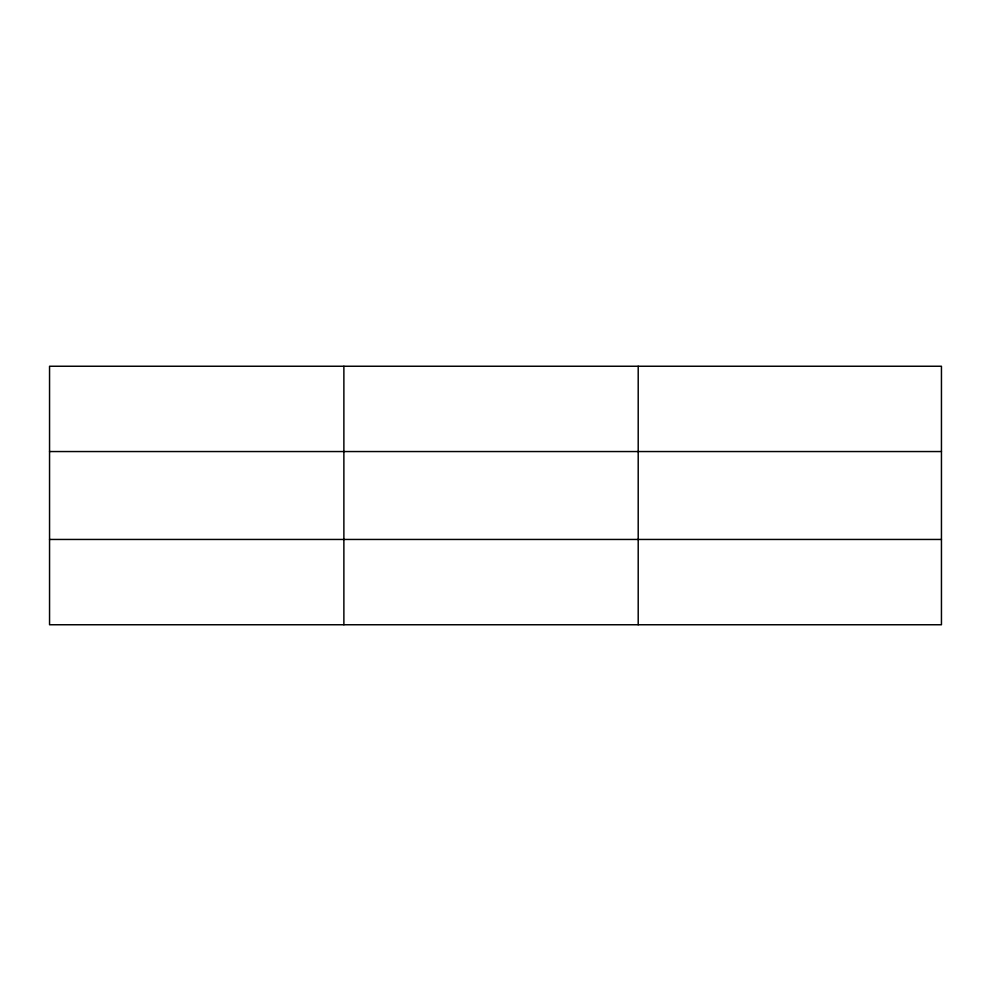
<?xml version="1.0" encoding="UTF-8"?>
<svg xmlns="http://www.w3.org/2000/svg" width="991" height="991" viewBox="0 0 991 991"><rect width="100%" height="100%" fill="white"/><g stroke="black" fill="none" stroke-linecap="round" stroke-linejoin="round"><path stroke-width="1.49" d="M343.877 624.751L343.877 366.249M638.204 624.751L638.204 366.249M941.45 451.549L941.45 366.249L49.55 366.249L49.55 624.751L941.45 624.751L941.45 451.549L49.55 451.549M49.55 539.451L941.45 539.451"/></g></svg>
